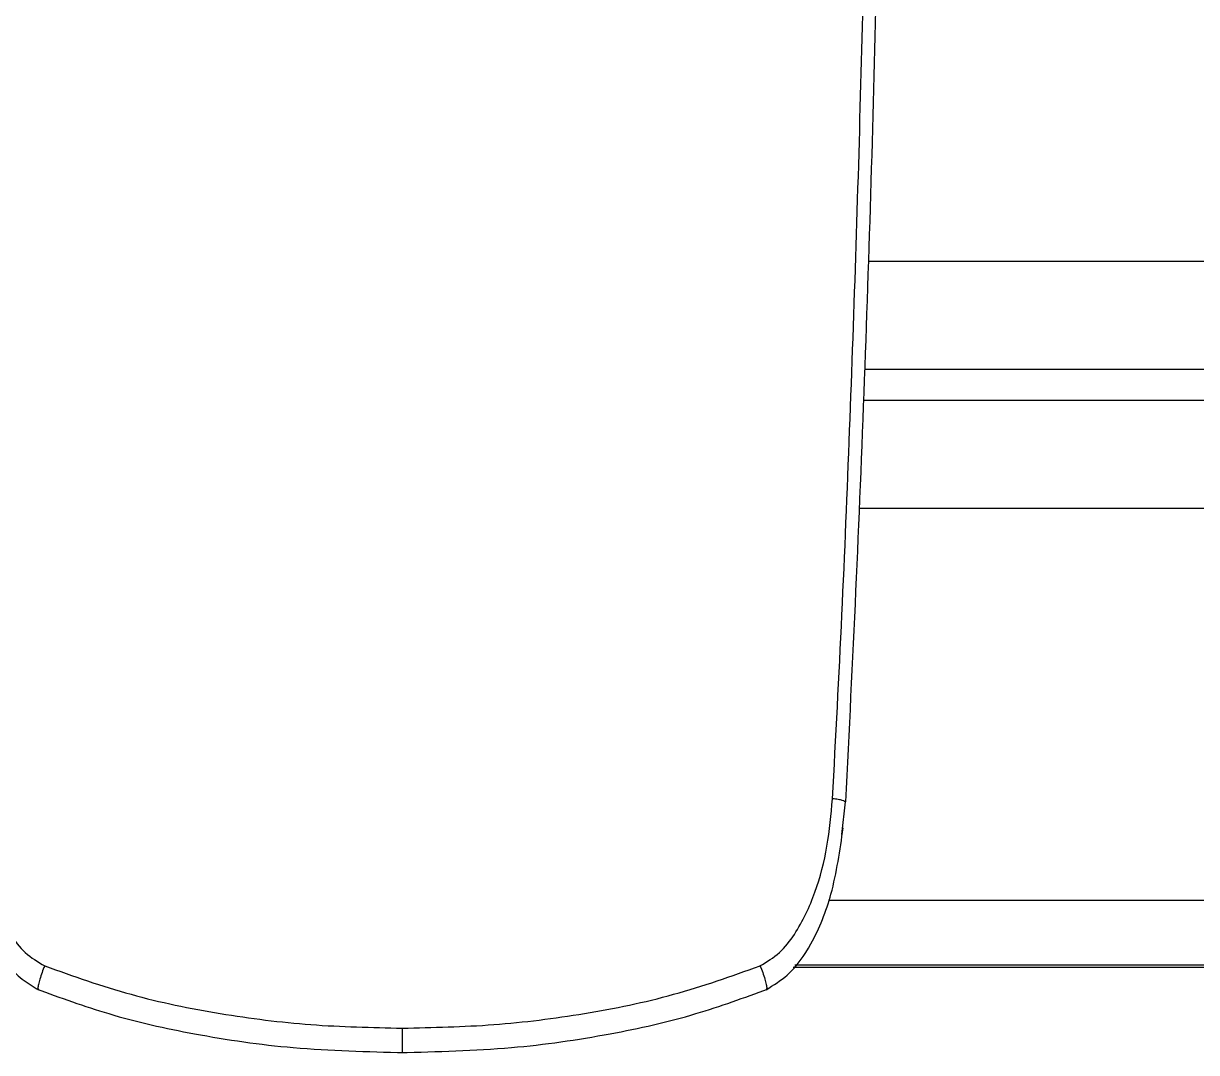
# Model space of a CAD drawing. Extents: x 14808 to 20058, y -13198 to -11680.
# Drawn here: x 19501.42 to 19528.53, y -12324.72 to -12300.94 of the extents above; entities that cross this region are included whole.
import ezdxf

# ---------------------------------------------------------------- set-up
doc = ezdxf.new("R2010")
doc.units = 0
doc.header["$LTSCALE"] = 7
doc.header["$MEASUREMENT"] = 0
doc.layers.add('Layer 5', color=7, linetype='CONTINUOUS')

# ---------------------------------------------------------------- blocks, each defined once
blk = doc.blocks.new('block 50')
at = {"layer": 'Layer 5', "color": 9, "lineweight": 25, "true_color": 0xc4c4c4}
blk.add_open_spline([(185.85, 60.555), (187.568, 60.596), (189.287, 60.639), (190.995, 60.787), (192.526, 60.921), (194.051, 61.141), (195.562, 61.423), (196.9, 61.672), (198.228, 61.968), (199.525, 62.354), (200.656, 62.69), (201.763, 63.093), (202.87, 63.497)], degree=3, knots=[0, 0, 0, 0, 1, 1, 1, 2, 2, 2, 3, 3, 3, 4, 4, 4, 4], dxfattribs=at)
blk = doc.blocks.new('block 51')
at = {"layer": 'Layer 5', "color": 9, "lineweight": 25, "true_color": 0xc4c4c4}
blk.add_open_spline([(169.035, 63.497), (170.142, 63.093), (171.249, 62.69), (172.379, 62.354), (173.678, 61.968), (175.006, 61.672), (176.344, 61.423), (177.855, 61.141), (179.379, 60.921), (180.91, 60.787), (182.619, 60.639), (184.337, 60.596), (186.056, 60.555)], degree=3, knots=[0, 0, 0, 0, 1, 1, 1, 2, 2, 2, 3, 3, 3, 4, 4, 4, 4], dxfattribs=at)
blk = doc.blocks.new('block 52')
at = {"layer": 'Layer 5', "color": 9, "lineweight": 25, "true_color": 0xc4c4c4}
blk.add_open_spline([(202.774, 63.459), (203.11, 63.669), (203.445, 63.88), (203.739, 64.138), (204.191, 64.535), (204.542, 65.043), (204.839, 65.578), (205.242, 66.304), (205.545, 67.078), (205.765, 67.879), (206.038, 68.871), (206.183, 69.903), (206.33, 70.935)], degree=3, knots=[0, 0, 0, 0, 1, 1, 1, 2, 2, 2, 3, 3, 3, 4, 4, 4, 4], dxfattribs=at)
blk = doc.blocks.new('block 53')
at = {"layer": 'Layer 5', "color": 9, "lineweight": 25, "true_color": 0xc4c4c4}
blk.add_open_spline([(165.576, 70.935), (165.684, 70.137), (165.79, 69.337), (165.965, 68.555), (166.129, 67.817), (166.354, 67.094), (166.655, 66.405), (166.931, 65.772), (167.273, 65.168), (167.705, 64.633), (167.906, 64.384), (168.127, 64.15), (168.376, 63.953), (168.611, 63.767), (168.871, 63.613), (169.131, 63.459)], degree=3, knots=[0, 0, 0, 0, 1, 1, 1, 2, 2, 2, 3, 3, 3, 4, 4, 4, 5, 5, 5, 5], dxfattribs=at)
blk = doc.blocks.new('block 967')
at = {"layer": 'Layer 5', "color": 9, "lineweight": 25, "true_color": 0xc4c4c4}
blk.add_open_spline([(185.952, 61.682), (187.363, 61.713), (188.773, 61.744), (190.178, 61.848), (191.582, 61.954), (192.981, 62.133), (194.371, 62.362), (195.761, 62.591), (197.144, 62.872), (198.495, 63.246), (199.847, 63.621), (201.167, 64.091), (202.487, 64.56)], degree=3, knots=[0, 0, 0, 0, 1, 1, 1, 2, 2, 2, 3, 3, 3, 4, 4, 4, 4], dxfattribs=at)
blk = doc.blocks.new('block 968')
at = {"layer": 'Layer 5', "color": 9, "lineweight": 25, "true_color": 0xc4c4c4}
blk.add_open_spline([(169.419, 64.56), (170.739, 64.091), (172.059, 63.621), (173.41, 63.246), (174.761, 62.872), (176.144, 62.591), (177.535, 62.362), (178.924, 62.133), (180.323, 61.954), (181.727, 61.848), (183.132, 61.744), (184.542, 61.713), (185.952, 61.682)], degree=3, knots=[0, 0, 0, 0, 1, 1, 1, 2, 2, 2, 3, 3, 3, 4, 4, 4, 4], dxfattribs=at)
blk = doc.blocks.new('block 969')
at = {"layer": 'Layer 5', "color": 9, "lineweight": 25, "true_color": 0xc4c4c4}
blk.add_open_spline([(166.067, 72.283), (166.133, 71.549), (166.2, 70.815), (166.324, 70.093), (166.449, 69.371), (166.633, 68.66), (166.879, 67.974), (167.125, 67.29), (167.434, 66.63), (167.831, 66.018), (168.03, 65.711), (168.252, 65.417), (168.52, 65.176), (168.788, 64.935), (169.104, 64.748), (169.419, 64.56)], degree=3, knots=[0, 0, 0, 0, 1, 1, 1, 2, 2, 2, 3, 3, 3, 4, 4, 4, 5, 5, 5, 5], dxfattribs=at)
blk = doc.blocks.new('block 973')
at = {"layer": 'Layer 5', "color": 9, "lineweight": 25, "true_color": 0xc4c4c4}
blk.add_open_spline([(205.839, 72.283), (205.99, 75.119), (206.141, 77.955), (206.274, 80.793), (206.407, 83.633), (206.522, 86.475), (206.631, 89.318), (206.739, 92.16), (206.841, 95.002), (206.933, 97.844), (207.025, 100.686), (207.107, 103.529), (207.18, 106.372), (207.328, 112.059), (207.442, 117.746), (207.511, 123.433), (207.578, 129.12), (207.599, 134.809), (207.62, 140.497)], degree=3, knots=[0, 0, 0, 0, 1, 1, 1, 2, 2, 2, 3, 3, 3, 4, 4, 4, 5, 5, 5, 6, 6, 6, 6], dxfattribs=at)
blk = doc.blocks.new('block 974')
at = {"layer": 'Layer 5', "color": 9, "lineweight": 25, "true_color": 0xc4c4c4}
blk.add_open_spline([(202.486, 64.56), (202.802, 64.748), (203.117, 64.935), (203.385, 65.176), (203.654, 65.417), (203.875, 65.711), (204.074, 66.018), (204.472, 66.63), (204.781, 67.29), (205.027, 67.974), (205.273, 68.66), (205.456, 69.371), (205.581, 70.093), (205.706, 70.815), (205.773, 71.549), (205.839, 72.283)], degree=3, knots=[0, 0, 0, 0, 1, 1, 1, 2, 2, 2, 3, 3, 3, 4, 4, 4, 5, 5, 5, 5], dxfattribs=at)
blk = doc.blocks.new('block 975')
at = {"layer": 'Layer 5', "color": 9, "lineweight": 25, "true_color": 0xc4c4c4}
blk.add_open_spline([(202.486, 64.56), (202.529, 64.456), (202.571, 64.351), (202.61, 64.248), (202.647, 64.144), (202.681, 64.042), (202.709, 63.95), (202.736, 63.857), (202.758, 63.774), (202.773, 63.702), (202.789, 63.63), (202.797, 63.57), (202.796, 63.532), (202.796, 63.493), (202.785, 63.476), (202.774, 63.459)], degree=3, knots=[0, 0, 0, 0, 1, 1, 1, 2, 2, 2, 3, 3, 3, 4, 4, 4, 5, 5, 5, 5], dxfattribs=at)
blk = doc.blocks.new('block 976')
at = {"layer": 'Layer 5', "color": 9, "lineweight": 25, "true_color": 0xc4c4c4}
blk.add_open_spline([(169.419, 64.56), (169.377, 64.456), (169.334, 64.351), (169.296, 64.248), (169.258, 64.144), (169.224, 64.042), (169.197, 63.95), (169.169, 63.857), (169.147, 63.774), (169.132, 63.702), (169.117, 63.63), (169.108, 63.57), (169.109, 63.532), (169.11, 63.493), (169.12, 63.476), (169.131, 63.459)], degree=3, knots=[0, 0, 0, 0, 1, 1, 1, 2, 2, 2, 3, 3, 3, 4, 4, 4, 5, 5, 5, 5], dxfattribs=at)
blk = doc.blocks.new('block 977')
at = {"layer": 'Layer 5', "color": 9, "lineweight": 25, "true_color": 0xc4c4c4}
blk.add_open_spline([(206.435, 72.144), (206.429, 72.149), (206.423, 72.153), (206.4, 72.164), (206.378, 72.174), (206.341, 72.19), (206.291, 72.207), (206.241, 72.224), (206.179, 72.241), (206.101, 72.253), (206.024, 72.266), (205.931, 72.275), (205.839, 72.283)], degree=3, knots=[0, 0, 0, 0, 1, 1, 1, 2, 2, 2, 3, 3, 3, 4, 4, 4, 4], dxfattribs=at)
blk = doc.blocks.new('block 978')
at = {"layer": 'Layer 5', "color": 9, "lineweight": 25, "true_color": 0xc4c4c4}
blk.add_lwpolyline([(206.262, 70.638), (206.435, 72.144)], dxfattribs=at)
blk = doc.blocks.new('block 984')
at = {"layer": 'Layer 5', "color": 9, "lineweight": 25, "true_color": 0xc4c4c4}
blk.add_open_spline([(208.213, 140.495), (208.206, 137.238), (208.198, 133.981), (208.176, 130.724), (208.154, 127.468), (208.116, 124.212), (208.067, 120.955), (208.019, 117.698), (207.958, 114.442), (207.886, 111.186), (207.814, 107.93), (207.729, 104.674), (207.632, 101.419), (207.535, 98.164), (207.426, 94.909), (207.305, 91.654), (207.185, 88.399), (207.053, 85.144), (206.906, 81.892), (206.759, 78.641), (206.598, 75.392), (206.435, 72.143)], degree=3, knots=[0, 0, 0, 0, 1, 1, 1, 2, 2, 2, 3, 3, 3, 4, 4, 4, 5, 5, 5, 6, 6, 6, 7, 7, 7, 7], dxfattribs=at)
blk = doc.blocks.new('block 1249')
at = {"layer": 'Layer 5', "color": 9, "lineweight": 25, "true_color": 0xc4c4c4}
blk.add_lwpolyline([(204.012, 64.495), (298.954, 64.495)], dxfattribs=at)
blk = doc.blocks.new('block 1365')
at = {"layer": 'Layer 5', "color": 9, "lineweight": 25, "true_color": 0xc4c4c4}
blk.add_open_spline([(185.952, 61.682), (185.952, 61.574), (185.952, 61.466), (185.952, 61.361), (185.952, 61.255), (185.952, 61.153), (185.952, 61.059), (185.952, 60.966), (185.952, 60.88), (185.952, 60.809), (185.952, 60.738), (185.952, 60.681), (185.952, 60.636), (185.952, 60.591), (185.952, 60.557), (185.952, 60.559), (185.952, 60.559), (185.952, 60.563), (185.952, 60.566)], degree=3, knots=[0, 0, 0, 0, 1, 1, 1, 2, 2, 2, 3, 3, 3, 4, 4, 4, 5, 5, 5, 6, 6, 6, 6], dxfattribs=at)
blk = doc.blocks.new('block 1385')
at = {"layer": 'Layer 5', "color": 9, "lineweight": 25, "true_color": 0xc4c4c4}
blk.add_lwpolyline([(207.488, 97.132), (305.011, 97.132)], dxfattribs=at)
blk = doc.blocks.new('block 1386')
at = {"layer": 'Layer 5', "color": 9, "lineweight": 25, "true_color": 0xc4c4c4}
blk.add_lwpolyline([(305.011, 92.132), (207.322, 92.132)], dxfattribs=at)
blk = doc.blocks.new('block 1393')
at = {"layer": 'Layer 5', "color": 9, "lineweight": 25, "true_color": 0xc4c4c4}
blk.add_lwpolyline([(207.267, 90.703), (259.453, 90.703)], dxfattribs=at)
blk = doc.blocks.new('block 1396')
at = {"layer": 'Layer 5', "color": 9, "lineweight": 25, "true_color": 0xc4c4c4}
blk.add_lwpolyline([(263.503, 85.704), (207.062, 85.704)], dxfattribs=at)
blk = doc.blocks.new('block 1402')
at = {"layer": 'Layer 5', "color": 9, "lineweight": 25, "true_color": 0xc4c4c4}
blk.add_lwpolyline([(298.848, 64.6), (204.092, 64.6)], dxfattribs=at)
blk = doc.blocks.new('block 1407')
at = {"layer": 'Layer 5', "color": 9, "lineweight": 25, "true_color": 0xc4c4c4}
blk.add_lwpolyline([(205.653, 67.6), (298.848, 67.6)], dxfattribs=at)

msp = doc.modelspace()

# ---------------------------------------------------------------- block references
at = {"layer": 'Layer 5', "xscale": 0.5, "yscale": 0.5, "zscale": 0.5}
for name in ['block 973', 'block 984', 'block 1385', 'block 1386', 'block 1393', 'block 1396', 'block 969', 'block 974', 'block 977', 'block 978', 'block 53', 'block 52', 'block 1407', 'block 976', 'block 968', 'block 967', 'block 975', 'block 1249', 'block 1402', 'block 51', 'block 50', 'block 1365']:
    msp.add_blockref(name, (19417.2, -12354.997), dxfattribs=at)

doc.saveas('drawing.dxf')
